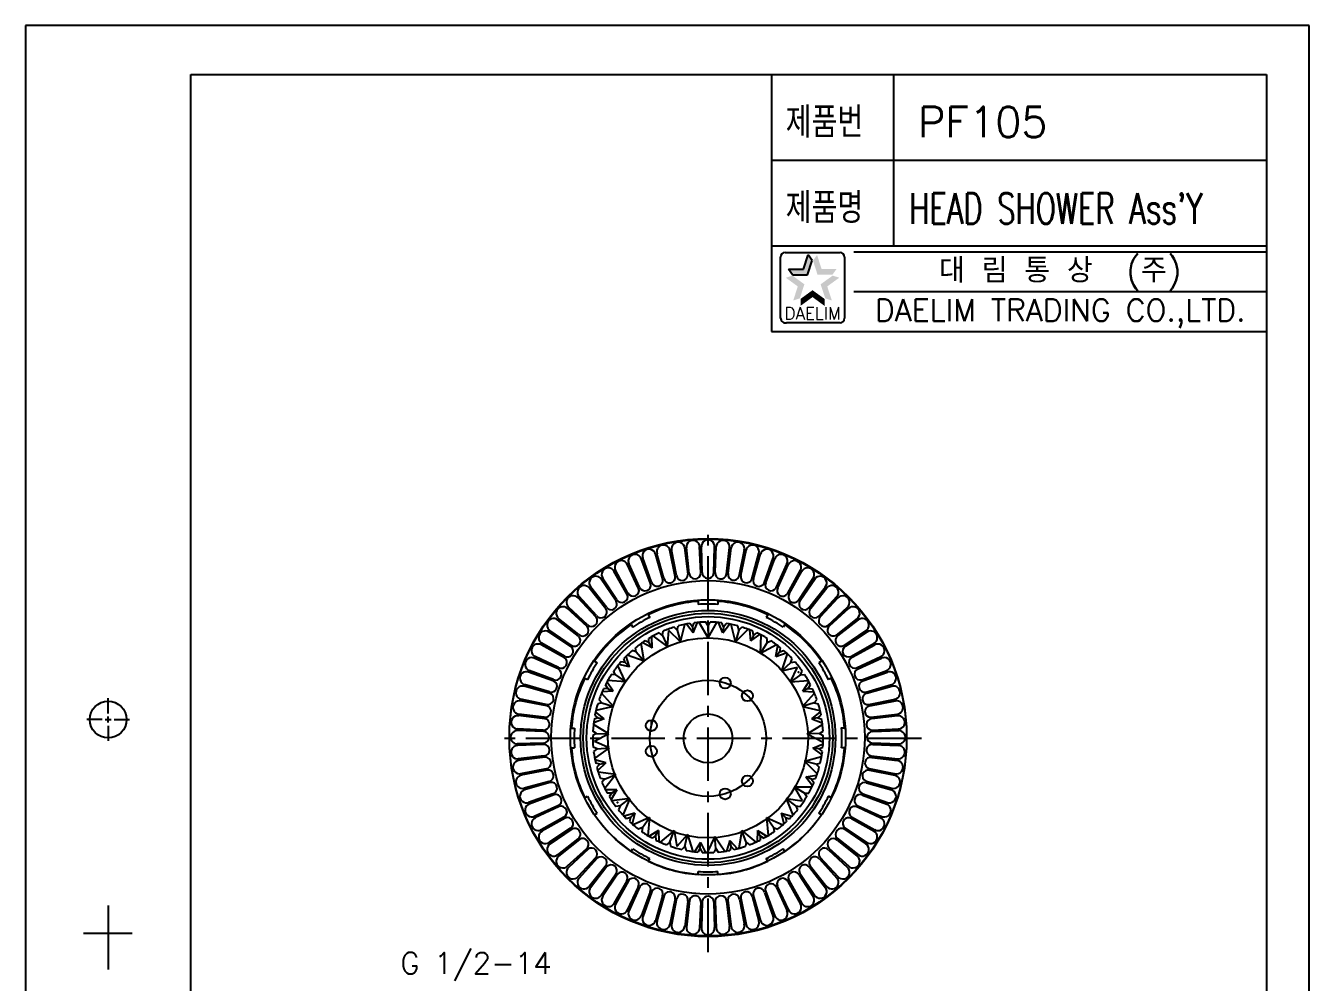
# Model space of a CAD drawing. Extents: x 62304 to 62514, y -28661 to -28364.
# Drawn here: x 62304.5 to 62514.5, y -28521 to -28364.5 of the extents above; entities that cross this region are included whole.
import ezdxf
from ezdxf.enums import TextEntityAlignment as Align

# ---------------------------------------------------------------- set-up
doc = ezdxf.new("R2010")
doc.units = 0
doc.header["$LTSCALE"] = 7
doc.header["$MEASUREMENT"] = 0
doc.linetypes.add('CENTER', pattern=[2, 1.25, -0.25, 0.25, -0.25])
doc.layers.get('0').update_dxf_attribs({"color": 2, "linetype": 'CONTINUOUS'})
for name, color, linetype in [('CL', 1, 'CENTER'), ('D', 2, 'CONTINUOUS'), ('DIM', 2, 'CONTINUOUS'), ('DWG', 7, 'CONTINUOUS'), ('TXT', 4, 'CONTINUOUS')]:
    doc.layers.add(name, color=color, linetype=linetype)
doc.styles.add('GHS', font='ROMANS.shx', dxfattribs={"bigfont": 'GHS.shx'})
doc.styles.add('ROMANS', font='romans', dxfattribs={"bigfont": 'GHS.shx'})

# ---------------------------------------------------------------- blocks, each defined once
blk = doc.blocks.new('BORDER')
for p, q in [((1, 1), (0, 1)), ((0, 1), (0, 0)), ((1, 0), (1, 1))]:
    blk.add_line(p, q)

msp = doc.modelspace()

# ---------------------------------------------------------------- linework, layer by layer
at = {"color": 7}
for p, q in [((62426.46, -28372.49), (62426.46, -28414.49)), ((62446.46, -28372.49), (62446.46, -28400.49)), ((62426.46, -28386.49), (62507.46, -28386.49)), ((62426.46, -28400.49), (62507.46, -28400.49)), ((62426.46, -28414.49), (62507.46, -28414.49))]:
    msp.add_line(p, q, dxfattribs=at)
at = {"color": 2, "linetype": 'Continuous'}
for p, q in [((62427.94, -28412.36), (62427.94, -28402.36)), ((62428.69, -28401.61), (62437.69, -28401.61)), ((62438.44, -28402.36), (62438.44, -28412.36)), ((62439.96, -28401.49), (62507.46, -28401.49)), ((62439.96, -28407.99), (62507.46, -28407.99)), ((62437.69, -28413.11), (62428.94, -28413.11))]:
    msp.add_line(p, q, dxfattribs=at)
at = {"color": 2}
for p, q in [((62431.7, -28404.31), (62432.45, -28402)), ((62433.12, -28402.92), (62432.45, -28402)), ((62429.28, -28404.31), (62431.7, -28404.31)), ((62429.94, -28405.23), (62429.28, -28404.31)), ((62432.37, -28405.23), (62433.12, -28402.92)), ((62429.94, -28405.23), (62432.37, -28405.23))]:
    msp.add_line(p, q, dxfattribs=at)
for p, q in [((62317.96, -28476.99), (62317.96, -28474.49)), ((62316.96, -28477.99), (62314.46, -28477.99)), ((62317.46, -28477.99), (62318.46, -28477.99)), ((62317.96, -28478.49), (62317.96, -28477.49)), ((62318.96, -28477.99), (62321.46, -28477.99)), ((62317.96, -28478.99), (62317.96, -28481.49)), ((62317.95, -28508.41), (62317.95, -28518.87)), ((62321.88, -28512.99), (62313.9, -28512.99))]:
    msp.add_line(p, q)
msp.add_circle((62317.96, -28477.99), 3)
at = {"color": 2, "linetype": 'Continuous'}
for centre, radius, start, end in [((62428.69, -28402.36), 0.75, 90, 180), ((62437.69, -28402.36), 0.75, 0, 90), ((62428.82, -28412.23), 0.884, 188.1301, 278.1301), ((62437.69, -28412.36), 0.75, 270, 0)]:
    msp.add_arc(centre, radius, start, end, dxfattribs=at)
at = {"color": 2}
for points in [[(62431.7, -28404.31), (62432.37, -28405.23), (62432.45, -28402), (62433.12, -28402.92)], [(62433.93, -28402), (62433.27, -28402.92), (62434.68, -28404.31), (62434.01, -28405.23)], [(62429.28, -28404.31), (62429.94, -28405.23), (62431.7, -28404.31), (62432.37, -28405.23)], [(62434.68, -28404.31), (62434.01, -28405.23), (62437.11, -28404.31), (62436.44, -28405.23)], [(62430.78, -28407.14), (62431.86, -28406.79), (62428.82, -28405.72), (62429.9, -28405.37)], [(62437.56, -28405.72), (62436.49, -28405.37), (62435.6, -28407.14), (62434.52, -28406.79)], [(62430.03, -28409.45), (62431.11, -28409.1), (62430.78, -28407.14), (62431.86, -28406.79)], [(62433.19, -28408.89), (62433.19, -28407.76), (62431.23, -28410.32), (62431.23, -28409.18)], [(62435.15, -28410.32), (62435.15, -28409.18), (62433.19, -28408.89), (62433.19, -28407.76)], [(62435.6, -28407.14), (62434.52, -28406.79), (62436.35, -28409.45), (62435.27, -28409.1)]]:
    msp.add_solid(points, dxfattribs=at)
at = {"layer": 'CL'}
for p, q in [((62416.09, -28516.02), (62416.09, -28446.12)), ((62451.04, -28481.07), (62381.13, -28481.07))]:
    msp.add_line(p, q, dxfattribs=at)
at = {"layer": 'DWG', "color": 2}
for p, q in [((62408.87, -28454.88), (62407.74, -28450.8)), ((62410.73, -28454.59), (62409.86, -28450.29)), ((62410.94, -28454.4), (62410.13, -28450.24)), ((62412.82, -28454.25), (62412.28, -28449.89)), ((62413.03, -28454.08), (62412.55, -28449.86)), ((62414.92, -28454.07), (62414.72, -28449.69)), ((62415.14, -28453.92), (62415, -28449.68)), ((62417.02, -28454.06), (62417.18, -28449.68)), ((62417.26, -28453.93), (62417.45, -28449.69)), ((62419.12, -28454.22), (62419.62, -28449.86)), ((62419.38, -28454.1), (62419.89, -28449.9)), ((62421.21, -28454.54), (62422.05, -28450.23)), ((62421.47, -28454.44), (62422.31, -28450.29)), ((62423.26, -28455.02), (62424.43, -28450.79)), ((62404.74, -28456.56), (62402.89, -28452.58)), ((62404.9, -28456.33), (62403.14, -28452.47)), ((62406.69, -28455.75), (62405.15, -28451.64)), ((62406.86, -28455.53), (62405.41, -28451.55)), ((62408.69, -28455.09), (62407.48, -28450.87)), ((62423.52, -28454.95), (62424.69, -28450.87)), ((62425.27, -28455.67), (62426.77, -28451.54)), ((62425.54, -28455.61), (62427.02, -28451.64)), ((62427.22, -28456.46), (62429.04, -28452.47)), ((62427.49, -28456.43), (62429.28, -28452.59)), ((62401.08, -28458.64), (62398.62, -28455)), ((62401.19, -28458.39), (62398.85, -28454.85)), ((62402.87, -28457.53), (62400.71, -28453.71)), ((62403, -28457.29), (62400.95, -28453.58)), ((62429.1, -28457.41), (62431.23, -28453.57)), ((62429.37, -28457.4), (62431.46, -28453.71)), ((62430.9, -28458.51), (62433.32, -28454.85)), ((62399.38, -28459.88), (62396.65, -28456.45)), ((62399.47, -28459.62), (62396.86, -28456.28)), ((62431.18, -28458.52), (62433.55, -28455)), ((62432.61, -28459.74), (62435.31, -28456.28)), ((62432.89, -28459.77), (62435.52, -28456.45)), ((62397.78, -28461.26), (62394.79, -28458.05)), ((62397.86, -28460.99), (62394.99, -28457.87)), ((62414.49, -28458.65), (62414.49, -28459.16)), ((62417.69, -28458.65), (62417.69, -28459.16)), ((62434.22, -28461.1), (62437.18, -28457.86)), ((62434.49, -28461.15), (62437.38, -28458.05)), ((62396.3, -28462.75), (62393.06, -28459.79)), ((62396.35, -28462.48), (62393.25, -28459.59)), ((62406.3, -28460.85), (62406.55, -28461.28)), ((62425.87, -28460.85), (62425.62, -28461.28)), ((62435.72, -28462.58), (62438.93, -28459.59)), ((62435.98, -28462.66), (62439.11, -28459.79)), ((62394.93, -28464.36), (62391.48, -28461.66)), ((62394.97, -28464.09), (62391.65, -28461.45)), ((62403.53, -28462.45), (62403.78, -28462.88)), ((62411.06, -28463.35), (62410.56, -28462.87)), ((62411.06, -28463.35), (62411.22, -28462.68)), ((62411.06, -28463.35), (62411.61, -28465.27)), ((62411.61, -28465.27), (62412.32, -28462.42)), ((62413.69, -28463.81), (62412.56, -28462.37)), ((62413.55, -28462.82), (62413.12, -28462.27)), ((62413.55, -28462.82), (62413.8, -28462.18)), ((62413.55, -28462.82), (62413.69, -28463.81)), ((62413.69, -28463.81), (62414.37, -28462.12)), ((62416.09, -28464.64), (62414.62, -28462.1)), ((62416.09, -28462.64), (62415.74, -28462.04)), ((62416.09, -28462.64), (62416.43, -28462.04)), ((62416.09, -28464.64), (62417.55, -28462.1)), ((62416.09, -28462.64), (62416.09, -28464.64)), ((62418.49, -28463.81), (62417.8, -28462.12)), ((62418.63, -28462.82), (62418.37, -28462.18)), ((62418.49, -28463.81), (62419.61, -28462.37)), ((62418.63, -28462.82), (62418.49, -28463.81)), ((62418.63, -28462.82), (62419.05, -28462.27)), ((62420.57, -28465.27), (62419.86, -28462.42)), ((62420.57, -28465.27), (62422.68, -28463.23)), ((62421.12, -28463.35), (62420.57, -28465.27)), ((62421.12, -28463.35), (62420.95, -28462.68)), ((62421.12, -28463.35), (62421.61, -28462.87)), ((62423.1, -28465.13), (62422.91, -28463.32)), ((62428.64, -28462.45), (62428.39, -28462.88)), ((62437.09, -28464.18), (62440.53, -28461.45)), ((62437.35, -28464.27), (62440.69, -28461.66)), ((62393.7, -28466.07), (62390.04, -28463.65)), ((62393.71, -28465.8), (62390.2, -28463.43)), ((62406.95, -28466.26), (62405.34, -28465.4)), ((62406.42, -28465.41), (62405.81, -28465.09)), ((62406.42, -28465.41), (62406.39, -28464.72)), ((62406.42, -28465.41), (62406.95, -28466.26)), ((62406.95, -28466.26), (62406.88, -28464.44)), ((62409.48, -28466.04), (62407.1, -28464.32)), ((62408.66, -28464.22), (62408.11, -28463.81)), ((62408.66, -28464.22), (62408.74, -28463.53)), ((62408.66, -28464.22), (62409.48, -28466.04)), ((62409.48, -28466.04), (62409.7, -28463.43)), ((62411.61, -28465.27), (62409.7, -28463.43)), ((62423.1, -28465.13), (62424.58, -28464.06)), ((62423.51, -28464.22), (62423.1, -28465.13)), ((62423.51, -28464.22), (62423.44, -28463.53)), ((62423.51, -28464.22), (62424.07, -28463.81)), ((62424.7, -28467.11), (62424.8, -28464.17)), ((62425.76, -28465.41), (62424.7, -28467.11)), ((62425.76, -28465.41), (62425.78, -28464.72)), ((62425.76, -28465.41), (62426.37, -28465.09)), ((62438.34, -28465.88), (62441.98, -28463.42)), ((62438.59, -28465.99), (62442.12, -28463.65)), ((62392.61, -28467.88), (62388.77, -28465.75)), ((62392.6, -28467.6), (62388.91, -28465.51)), ((62405.64, -28468.44), (62402.88, -28467.44)), ((62404.36, -28466.91), (62403.71, -28466.67)), ((62404.36, -28466.91), (62404.24, -28466.23)), ((62404.36, -28466.91), (62405.64, -28468.44)), ((62405.64, -28468.44), (62405.13, -28465.55)), ((62424.7, -28467.11), (62427.29, -28465.73)), ((62427.17, -28467.67), (62427.49, -28465.88)), ((62427.82, -28466.91), (62427.17, -28467.67)), ((62427.17, -28467.67), (62428.89, -28467.05)), ((62427.82, -28466.91), (62427.94, -28466.23)), ((62427.82, -28466.91), (62428.46, -28466.67)), ((62428.16, -28470.01), (62429.07, -28467.22)), ((62439.45, -28467.67), (62443.27, -28465.51)), ((62439.69, -28467.81), (62443.4, -28465.75)), ((62391.66, -28469.76), (62387.67, -28467.94)), ((62391.63, -28469.48), (62387.79, -28467.69)), ((62397.54, -28468.44), (62397.97, -28468.69)), ((62402.61, -28471.8), (62401.33, -28469.16)), ((62403.27, -28469.35), (62401.48, -28468.97)), ((62402.52, -28468.68), (62401.85, -28468.53)), ((62402.52, -28468.68), (62402.31, -28468.02)), ((62402.52, -28468.68), (62403.27, -28469.35)), ((62403.27, -28469.35), (62402.7, -28467.61)), ((62429.65, -28468.68), (62428.16, -28470.01)), ((62428.16, -28470.01), (62430.72, -28469.42)), ((62429.56, -28471.8), (62430.72, -28469.42)), ((62429.65, -28468.68), (62429.86, -28468.02)), ((62429.65, -28468.68), (62430.32, -28468.53)), ((62434.64, -28468.44), (62434.2, -28468.69)), ((62440.41, -28469.54), (62444.39, -28467.69)), ((62440.64, -28469.7), (62444.5, -28467.94)), ((62390.86, -28471.71), (62386.74, -28470.21)), ((62390.81, -28471.44), (62386.84, -28469.95)), ((62395.94, -28471.21), (62396.37, -28471.46)), ((62402.61, -28471.8), (62399.69, -28471.6)), ((62400.96, -28470.68), (62400.27, -28470.63)), ((62400.96, -28470.68), (62400.65, -28470.06)), ((62400.96, -28470.68), (62402.61, -28471.8)), ((62431.22, -28470.68), (62429.56, -28471.8)), ((62429.56, -28471.8), (62432.49, -28471.6)), ((62431.22, -28470.68), (62431.52, -28470.06)), ((62431.22, -28470.68), (62431.9, -28470.63)), ((62436.24, -28471.21), (62435.8, -28471.46)), ((62441.23, -28471.49), (62445.34, -28469.95)), ((62441.44, -28471.66), (62445.43, -28470.21)), ((62390.22, -28473.72), (62385.99, -28472.54)), ((62390.15, -28473.45), (62386.07, -28472.28)), ((62400.63, -28475.87), (62398.67, -28473.68)), ((62400.58, -28473.33), (62398.76, -28473.45)), ((62399.68, -28472.89), (62399, -28472.94)), ((62399.68, -28472.89), (62399.3, -28472.32)), ((62400.58, -28473.33), (62399.56, -28471.82)), ((62399.68, -28472.89), (62400.58, -28473.33)), ((62431.54, -28475.87), (62433.51, -28473.68)), ((62431.59, -28473.33), (62432.61, -28471.82)), ((62432.49, -28472.89), (62431.59, -28473.33)), ((62431.59, -28473.33), (62433.41, -28473.45)), ((62432.49, -28472.89), (62432.87, -28472.32)), ((62432.49, -28472.89), (62433.18, -28472.94)), ((62441.89, -28473.49), (62446.11, -28472.28)), ((62442.09, -28473.68), (62446.18, -28472.54)), ((62389.74, -28475.77), (62385.43, -28474.93)), ((62389.64, -28475.51), (62385.49, -28474.66)), ((62400.63, -28475.87), (62397.76, -28476.48)), ((62398.73, -28475.25), (62398.06, -28475.39)), ((62398.73, -28475.25), (62398.27, -28474.74)), ((62398.73, -28475.25), (62400.63, -28475.87)), ((62433.44, -28475.25), (62431.54, -28475.87)), ((62431.54, -28475.87), (62434.41, -28476.48)), ((62433.44, -28475.25), (62433.9, -28474.74)), ((62433.44, -28475.25), (62434.12, -28475.39)), ((62442.39, -28475.54), (62446.69, -28474.66)), ((62442.58, -28475.74), (62446.74, -28474.93)), ((62389.42, -28477.85), (62385.06, -28477.35)), ((62389.3, -28477.6), (62385.09, -28477.08)), ((62399.1, -28477.89), (62397.39, -28478.52)), ((62398.11, -28477.72), (62397.47, -28477.95)), ((62398.11, -28477.72), (62397.59, -28477.28)), ((62399.1, -28477.89), (62397.7, -28476.72)), ((62398.11, -28477.72), (62399.1, -28477.89)), ((62406.82, -28478.97), (62406.82, -28478.05)), ((62433.07, -28477.89), (62434.47, -28476.72)), ((62434.06, -28477.72), (62433.07, -28477.89)), ((62433.07, -28477.89), (62434.79, -28478.52)), ((62434.06, -28477.72), (62434.59, -28477.28)), ((62434.06, -28477.72), (62434.71, -28477.95)), ((62442.73, -28477.62), (62447.08, -28477.08)), ((62442.9, -28477.83), (62447.11, -28477.35)), ((62389.26, -28479.95), (62384.88, -28479.8)), ((62389.13, -28479.71), (62384.89, -28479.53)), ((62393.74, -28479.4), (62394.24, -28479.4)), ((62397.85, -28480.25), (62397.26, -28479.89)), ((62399.85, -28480.32), (62397.36, -28478.77)), ((62432.33, -28480.32), (62434.82, -28478.77)), ((62434.33, -28480.25), (62434.91, -28479.89)), ((62438.43, -28479.4), (62437.93, -28479.4)), ((62442.9, -28479.72), (62447.29, -28479.53)), ((62443.06, -28479.95), (62447.29, -28479.8)), ((62389.12, -28481.83), (62384.88, -28481.98)), ((62389.27, -28482.06), (62384.89, -28482.25)), ((62397.85, -28480.25), (62397.24, -28480.57)), ((62399.85, -28480.32), (62397.51, -28481.56)), ((62399.93, -28482.59), (62397.51, -28481.56)), ((62397.85, -28480.25), (62399.85, -28480.32)), ((62434.33, -28480.25), (62432.33, -28480.32)), ((62432.33, -28480.32), (62434.92, -28481.7)), ((62433.24, -28482.69), (62434.91, -28481.95)), ((62434.33, -28480.25), (62434.93, -28480.57)), ((62442.91, -28481.82), (62447.3, -28481.98)), ((62443.05, -28482.07), (62447.28, -28482.25)), ((62389.27, -28483.94), (62385.06, -28484.42)), ((62389.44, -28484.16), (62385.09, -28484.69)), ((62393.74, -28482.6), (62394.24, -28482.6)), ((62397.94, -28482.8), (62397.31, -28482.52)), ((62397.94, -28482.8), (62397.38, -28483.2)), ((62399.93, -28482.59), (62397.55, -28484.31)), ((62397.94, -28482.8), (62399.93, -28482.59)), ((62431.85, -28484.82), (62434.68, -28484.01)), ((62433.24, -28482.69), (62434.72, -28483.76)), ((62434.24, -28482.8), (62433.24, -28482.69)), ((62434.24, -28482.8), (62434.87, -28482.52)), ((62434.24, -28482.8), (62434.79, -28483.2)), ((62438.43, -28482.6), (62437.93, -28482.6)), ((62442.76, -28483.93), (62447.12, -28484.42)), ((62442.87, -28484.18), (62447.08, -28484.69)), ((62389.6, -28486.04), (62385.44, -28486.85)), ((62389.78, -28486.24), (62385.48, -28487.11)), ((62399.35, -28485.06), (62397.6, -28484.56)), ((62398.38, -28485.3), (62397.72, -28485.11)), ((62398.38, -28485.3), (62397.88, -28485.78)), ((62399.35, -28485.06), (62398.04, -28486.33)), ((62398.38, -28485.3), (62399.35, -28485.06)), ((62431.85, -28484.82), (62433.97, -28486.86)), ((62433.79, -28485.3), (62431.85, -28484.82)), ((62433.79, -28485.3), (62434.46, -28485.11)), ((62433.79, -28485.3), (62434.29, -28485.78)), ((62442.44, -28486.01), (62446.74, -28486.85)), ((62442.53, -28486.27), (62446.68, -28487.11)), ((62390.08, -28488.1), (62386, -28489.23)), ((62390.28, -28488.29), (62386.07, -28489.5)), ((62401.02, -28486.98), (62398.11, -28486.57)), ((62399.17, -28487.72), (62398.48, -28487.63)), ((62399.17, -28487.72), (62398.74, -28488.27)), ((62399.17, -28487.72), (62401.02, -28486.98)), ((62401.02, -28486.98), (62399.21, -28489.29)), ((62432.08, -28487.35), (62433.88, -28487.1)), ((62432.08, -28487.35), (62433.2, -28488.79)), ((62433.01, -28487.72), (62432.08, -28487.35)), ((62433.01, -28487.72), (62433.69, -28487.63)), ((62433.01, -28487.72), (62433.43, -28488.27)), ((62441.95, -28488.06), (62446.18, -28489.23)), ((62442.03, -28488.33), (62446.1, -28489.49)), ((62390.73, -28490.12), (62386.74, -28491.57)), ((62390.94, -28490.29), (62386.83, -28491.83)), ((62395.94, -28490.78), (62396.37, -28490.53)), ((62401.15, -28489.51), (62399.33, -28489.51)), ((62400.28, -28490.01), (62399.59, -28490.01)), ((62400.28, -28490.01), (62399.94, -28490.61)), ((62401.15, -28489.51), (62400.24, -28491.09)), ((62400.28, -28490.01), (62401.15, -28489.51)), ((62430.16, -28489.01), (62431.51, -28491.26)), ((62431.89, -28490.01), (62430.16, -28489.01)), ((62430.16, -28489.01), (62433.1, -28489.01)), ((62431.89, -28490.01), (62432.58, -28490.01)), ((62431.89, -28490.01), (62432.24, -28490.61)), ((62436.24, -28490.78), (62435.8, -28490.53)), ((62441.31, -28490.07), (62445.43, -28491.57)), ((62441.36, -28490.34), (62445.33, -28491.82)), ((62391.53, -28492.08), (62387.67, -28493.84)), ((62391.76, -28492.23), (62387.78, -28494.09)), ((62403.28, -28490.89), (62400.37, -28491.3)), ((62401.71, -28492.12), (62401.02, -28492.22)), ((62401.71, -28492.12), (62401.45, -28492.76)), ((62401.71, -28492.12), (62403.28, -28490.89)), ((62403.28, -28490.89), (62402.18, -28493.62)), ((62430.47, -28492.12), (62428.89, -28490.89)), ((62428.89, -28490.89), (62431.51, -28491.26)), ((62428.89, -28490.89), (62429.99, -28493.62)), ((62430.47, -28492.12), (62431.15, -28492.22)), ((62430.47, -28492.12), (62430.73, -28492.76)), ((62440.51, -28492.02), (62444.5, -28493.84)), ((62440.54, -28492.29), (62444.39, -28494.08)), ((62392.48, -28493.97), (62388.78, -28496.03)), ((62392.72, -28494.11), (62388.91, -28496.27)), ((62397.54, -28493.55), (62397.97, -28493.3)), ((62404.1, -28493.3), (62402.35, -28493.8)), ((62403.41, -28494.02), (62402.75, -28494.21)), ((62403.41, -28494.02), (62403.24, -28494.68)), ((62403.41, -28494.02), (62404.1, -28493.3)), ((62404.1, -28493.3), (62403.66, -28495.06)), ((62406.53, -28494.03), (62403.85, -28495.23)), ((62405.36, -28495.65), (62406.53, -28494.03)), ((62406.53, -28494.03), (62406.23, -28496.95)), ((62425.64, -28494.03), (62428.32, -28495.23)), ((62426.81, -28495.65), (62425.64, -28494.03)), ((62425.64, -28494.03), (62425.94, -28496.95)), ((62428.07, -28493.3), (62429.82, -28493.8)), ((62428.07, -28493.3), (62428.51, -28495.06)), ((62428.76, -28494.02), (62428.07, -28493.3)), ((62428.76, -28494.02), (62428.93, -28494.68)), ((62428.76, -28494.02), (62429.43, -28494.21)), ((62434.64, -28493.55), (62434.2, -28493.3)), ((62439.56, -28493.9), (62443.4, -28496.03)), ((62439.57, -28494.18), (62443.26, -28496.26)), ((62393.58, -28495.78), (62390.05, -28498.12)), ((62393.83, -28495.9), (62390.2, -28498.35)), ((62405.36, -28495.65), (62404.73, -28495.93)), ((62405.36, -28495.65), (62405.29, -28496.34)), ((62407.99, -28496.12), (62406.44, -28497.08)), ((62407.52, -28497), (62407.99, -28496.12)), ((62407.99, -28496.12), (62408.05, -28497.94)), ((62410.53, -28496.16), (62408.28, -28498.05)), ((62409.84, -28498.04), (62410.53, -28496.16)), ((62410.53, -28496.16), (62410.99, -28498.77)), ((62412.71, -28496.78), (62410.99, -28498.77)), ((62412.29, -28498.74), (62412.71, -28496.78)), ((62412.71, -28496.78), (62413.62, -28499.58)), ((62421.64, -28496.16), (62421.13, -28499.05)), ((62422.33, -28498.04), (62421.64, -28496.16)), ((62421.64, -28496.16), (62423.89, -28498.05)), ((62424.18, -28496.12), (62424.12, -28497.94)), ((62424.18, -28496.12), (62425.73, -28497.08)), ((62424.65, -28497), (62424.18, -28496.12)), ((62426.81, -28495.65), (62426.89, -28496.34)), ((62426.81, -28495.65), (62427.44, -28495.93)), ((62438.46, -28495.98), (62441.97, -28498.35)), ((62438.47, -28495.7), (62442.13, -28498.13)), ((62394.82, -28497.5), (62391.48, -28500.11)), ((62395.08, -28497.6), (62391.65, -28500.33)), ((62407.52, -28497), (62406.93, -28497.37)), ((62407.52, -28497), (62407.54, -28497.69)), ((62409.84, -28498.04), (62409.32, -28498.48)), ((62409.84, -28498.04), (62409.96, -28498.72)), ((62412.29, -28498.74), (62411.83, -28499.25)), ((62412.29, -28498.74), (62412.5, -28499.39)), ((62414.88, -28498.1), (62413.86, -28499.61)), ((62414.81, -28499.09), (62414.43, -28499.67)), ((62414.81, -28499.09), (62414.88, -28498.1)), ((62414.81, -28499.09), (62415.12, -28499.71)), ((62414.88, -28498.1), (62415.68, -28499.73)), ((62417.22, -28497.1), (62415.93, -28499.74)), ((62417.36, -28499.09), (62417.06, -28499.71)), ((62417.22, -28497.1), (62418.86, -28499.53)), ((62417.36, -28499.09), (62417.22, -28497.1)), ((62417.36, -28499.09), (62417.74, -28499.67)), ((62419.67, -28497.76), (62419.11, -28499.49)), ((62419.67, -28497.76), (62420.89, -28499.12)), ((62419.88, -28498.74), (62419.67, -28497.76)), ((62419.88, -28498.74), (62419.67, -28499.39)), ((62419.88, -28498.74), (62420.34, -28499.25)), ((62422.33, -28498.04), (62422.21, -28498.72)), ((62422.33, -28498.04), (62422.86, -28498.48)), ((62424.65, -28497), (62424.63, -28497.69)), ((62424.65, -28497), (62425.24, -28497.37)), ((62435.88, -28499.02), (62439.11, -28501.99)), ((62437.21, -28497.69), (62440.52, -28500.33)), ((62437.24, -28497.41), (62440.7, -28500.12)), ((62396.19, -28499.12), (62393.06, -28501.98)), ((62396.46, -28499.19), (62393.25, -28502.19)), ((62397.68, -28500.62), (62394.79, -28503.72)), ((62397.95, -28500.68), (62394.99, -28503.91)), ((62403.53, -28499.55), (62403.78, -28499.11)), ((62406.3, -28501.15), (62406.55, -28500.71)), ((62425.87, -28501.15), (62425.62, -28500.71)), ((62428.64, -28499.55), (62428.39, -28499.11)), ((62434.32, -28500.78), (62437.18, -28503.91)), ((62434.39, -28500.52), (62437.39, -28503.73)), ((62435.82, -28499.29), (62438.92, -28502.18)), ((62399.29, -28502.01), (62396.65, -28505.32)), ((62399.56, -28502.04), (62396.86, -28505.5)), ((62401, -28503.26), (62398.63, -28506.77)), ((62401.27, -28503.27), (62398.85, -28506.93)), ((62414.49, -28503.34), (62414.49, -28502.84)), ((62417.69, -28503.34), (62417.69, -28502.84)), ((62431.1, -28503.14), (62433.55, -28506.78)), ((62432.7, -28502.15), (62435.31, -28505.49)), ((62432.8, -28501.89), (62435.53, -28505.33)), ((62402.8, -28504.38), (62400.71, -28508.06)), ((62403.07, -28504.36), (62400.95, -28508.2)), ((62404.68, -28505.35), (62402.89, -28509.19)), ((62404.96, -28505.31), (62403.14, -28509.31)), ((62427.43, -28505.22), (62429.28, -28509.19)), ((62429.17, -28504.49), (62431.22, -28508.2)), ((62429.3, -28504.25), (62431.46, -28508.07)), ((62430.98, -28503.39), (62433.32, -28506.93)), ((62406.64, -28506.16), (62405.15, -28510.14)), ((62406.91, -28506.11), (62405.41, -28510.23)), ((62408.65, -28506.83), (62407.48, -28510.9)), ((62408.91, -28506.75), (62407.74, -28510.98)), ((62410.71, -28507.33), (62409.86, -28511.49)), ((62410.96, -28507.24), (62410.13, -28511.54)), ((62421.24, -28507.38), (62422.04, -28511.54)), ((62421.44, -28507.19), (62422.31, -28511.49)), ((62423.3, -28506.89), (62424.43, -28510.98)), ((62423.48, -28506.69), (62424.69, -28510.91)), ((62425.32, -28506.25), (62426.77, -28510.23)), ((62425.49, -28506.03), (62427.02, -28510.14)), ((62427.28, -28505.44), (62429.03, -28509.3)), ((62412.8, -28507.67), (62412.28, -28511.88)), ((62413.05, -28507.56), (62412.55, -28511.92)), ((62414.91, -28507.85), (62414.72, -28512.08)), ((62415.15, -28507.71), (62415, -28512.1)), ((62417.03, -28507.86), (62417.18, -28512.09)), ((62417.26, -28507.7), (62417.45, -28512.09)), ((62419.14, -28507.7), (62419.62, -28511.91)), ((62419.36, -28507.53), (62419.89, -28511.89))]:
    msp.add_line(p, q, dxfattribs=at)
for centre, radius in [((62416.09, -28480.89), 32.5), ((62416.09, -28481), 32.5), ((62416.09, -28480.89), 25.64), ((62416.09, -28480.89), 22.5), ((62416.09, -28481), 20.85), ((62416.09, -28481), 20.4), ((62416.09, -28481), 19.85), ((62416.09, -28481), 16.36), ((62416.09, -28481.07), 9.5), ((62418.9, -28472), 0.9), ((62422.54, -28474.1), 0.9), ((62406.82, -28478.97), 0.9), ((62416.09, -28481.07), 4), ((62406.82, -28483.17), 0.9), ((62422.54, -28488.04), 0.9), ((62418.9, -28490.14), 0.9)]:
    msp.add_circle(centre, radius, dxfattribs=at)
for centre, radius, start, end in [((62413.64, -28449.77), 1.09, 0.4654, 188.2612), ((62416.09, -28449.68), 1.09, 355.9654, 183.7612), ((62418.54, -28449.77), 1.09, 351.4654, 179.2612), ((62406.44, -28451.21), 1.09, 13.9654, 201.7612), ((62408.8, -28450.54), 1.09, 9.4654, 197.2612), ((62411.2, -28450.06), 1.09, 4.9654, 192.7612), ((62420.97, -28450.06), 1.09, 346.9654, 174.7612), ((62423.37, -28450.54), 1.09, 342.4654, 170.2612), ((62425.73, -28451.21), 1.09, 337.9654, 165.7612), ((62401.92, -28453.08), 1.09, 22.9654, 210.7612), ((62404.14, -28452.05), 1.09, 18.4654, 206.2612), ((62428.03, -28452.05), 1.09, 333.4654, 161.2612), ((62430.26, -28453.08), 1.09, 328.9654, 156.7612), ((62397.74, -28455.64), 1.09, 31.9654, 219.7612), ((62399.78, -28454.28), 1.09, 27.4654, 215.2612), ((62409.8, -28454.69), 0.943, 191.9254, 6.3434), ((62411.87, -28454.28), 0.943, 187.4254, 1.8434), ((62413.97, -28454.03), 0.943, 182.9254, 357.3434), ((62416.09, -28453.95), 0.943, 178.4254, 352.8434), ((62418.2, -28454.03), 0.943, 173.9254, 348.3434), ((62420.3, -28454.28), 0.943, 169.4254, 343.8434), ((62422.38, -28454.69), 0.943, 164.9254, 339.3434), ((62424.41, -28455.26), 0.943, 160.4254, 334.8434), ((62432.39, -28454.28), 1.09, 324.4654, 152.2612), ((62434.43, -28455.64), 1.09, 319.9654, 147.7612), ((62395.82, -28457.16), 1.09, 36.4654, 224.2612), ((62403.86, -28456.88), 0.943, 205.4254, 19.8434), ((62405.78, -28456), 0.943, 200.9254, 15.3434), ((62407.76, -28455.26), 0.943, 196.4254, 10.8434), ((62426.4, -28456), 0.943, 155.9254, 330.3434), ((62428.32, -28456.88), 0.943, 151.4254, 325.8434), ((62436.36, -28457.16), 1.09, 315.4654, 143.2612), ((62394.02, -28458.82), 1.09, 40.9654, 228.7612), ((62400.25, -28459.09), 0.943, 214.4254, 28.8434), ((62402.01, -28457.91), 0.943, 209.9254, 24.3434), ((62416.09, -28481), 22.4, 94.096, 115.904), ((62416.09, -28481), 21.9, 85.8103, 94.1897), ((62416.09, -28481), 22.4, 64.096, 85.904), ((62430.16, -28457.92), 0.943, 146.9254, 321.3434), ((62431.92, -28459.09), 0.943, 142.4254, 316.8434), ((62438.16, -28458.82), 1.09, 310.9654, 138.7612), ((62392.35, -28460.62), 1.09, 45.4654, 233.2612), ((62397.04, -28461.84), 0.943, 223.4254, 37.8434), ((62398.59, -28460.4), 0.943, 218.9254, 33.3434), ((62416.09, -28481), 21.9, 115.8103, 124.1897), ((62416.09, -28481), 21.9, 55.8103, 64.1897), ((62433.59, -28460.4), 0.943, 137.9254, 312.3434), ((62435.14, -28461.84), 0.943, 133.4254, 307.8434), ((62439.82, -28460.62), 1.09, 306.4654, 134.2612), ((62390.84, -28462.54), 1.09, 49.9654, 237.7612), ((62395.6, -28463.39), 0.943, 227.9254, 42.3434), ((62416.09, -28481), 22.4, 124.096, 145.904), ((62416.09, -28480.89), 18.85, 107.0475, 112.9525), ((62416.09, -28480.89), 18.85, 99.0475, 104.9525), ((62416.09, -28480.89), 18.85, 100.7703, 101.5332), ((62416.09, -28480.89), 18.85, 91.0475, 96.9525), ((62416.09, -28480.89), 18.85, 94.4668, 95.2297), ((62416.09, -28480.89), 18.85, 83.0475, 88.9525), ((62416.09, -28480.89), 18.85, 84.7703, 85.5332), ((62416.09, -28480.89), 18.85, 75.0475, 80.9525), ((62416.09, -28480.89), 18.85, 78.4668, 79.2297), ((62416.09, -28480.89), 18.85, 67.0475, 72.9525), ((62416.09, -28480.89), 18.85, 68.7703, 69.5332), ((62416.09, -28481), 22.4, 34.096, 55.904), ((62436.57, -28463.39), 0.943, 128.9254, 303.3434), ((62441.34, -28462.54), 1.09, 301.9654, 129.7612), ((62389.48, -28464.58), 1.09, 54.4654, 242.2612), ((62394.29, -28465.05), 0.943, 232.4254, 46.8434), ((62416.09, -28480.89), 18.85, 123.0475, 128.9525), ((62416.09, -28480.89), 18.85, 124.7703, 125.5332), ((62416.09, -28480.89), 18.85, 115.0475, 120.9525), ((62416.09, -28480.89), 18.85, 118.4668, 119.2297), ((62416.09, -28480.89), 18.85, 59.0475, 64.9525), ((62416.09, -28480.89), 18.85, 62.4668, 63.2297), ((62416.09, -28480.89), 18.85, 51.0475, 56.9525), ((62437.88, -28465.05), 0.943, 124.4254, 298.8434), ((62442.7, -28464.58), 1.09, 297.4654, 125.2612), ((62388.28, -28466.72), 1.09, 58.9654, 246.7612), ((62393.11, -28466.81), 0.943, 236.9254, 51.3434), ((62416.09, -28480.89), 18.85, 131.0475, 136.9525), ((62416.09, -28480.89), 18.85, 134.4668, 135.2297), ((62416.09, -28480.89), 18.85, 52.7703, 53.5332), ((62416.09, -28480.89), 18.85, 43.0475, 48.9525), ((62416.09, -28480.89), 18.85, 46.4668, 47.2297), ((62439.06, -28466.81), 0.943, 119.9254, 294.3434), ((62443.89, -28466.72), 1.09, 292.9654, 120.7612), ((62387.25, -28468.94), 1.09, 63.4654, 251.2612), ((62392.08, -28468.66), 0.943, 241.4254, 55.8434), ((62416.09, -28481), 21.9, 145.8103, 154.1897), ((62416.09, -28480.89), 18.85, 139.0475, 144.9525), ((62416.09, -28480.89), 18.85, 140.7703, 141.5332), ((62416.09, -28480.89), 18.85, 35.0475, 40.9525), ((62416.09, -28481), 21.9, 25.8103, 34.1897), ((62440.09, -28468.66), 0.943, 115.4254, 289.8434), ((62440.98, -28470.58), 0.943, 110.9254, 285.3434), ((62444.92, -28468.94), 1.09, 288.4654, 116.2612), ((62386.4, -28471.24), 1.09, 67.9654, 255.7612), ((62390.46, -28472.56), 0.943, 250.4254, 64.8434), ((62391.19, -28470.58), 0.943, 245.9254, 60.3434), ((62416.09, -28481), 22.4, 154.096, 175.904), ((62416.09, -28480.89), 18.85, 147.0475, 152.9525), ((62416.09, -28480.89), 18.85, 150.4668, 151.2297), ((62416.09, -28480.89), 18.85, 27.0475, 32.9525), ((62416.09, -28480.89), 18.85, 28.7703, 29.5332), ((62416.09, -28481), 22.4, 4.096, 25.904), ((62441.71, -28472.56), 0.943, 106.4254, 280.8434), ((62445.77, -28471.24), 1.09, 283.9654, 111.7612), ((62385.74, -28473.6), 1.09, 72.4654, 260.2612), ((62389.89, -28474.6), 0.943, 254.9254, 69.3434), ((62416.09, -28480.89), 18.85, 155.0475, 160.9525), ((62416.09, -28480.89), 18.85, 156.7703, 157.5332), ((62416.09, -28480.89), 18.85, 19.0475, 24.9525), ((62416.09, -28480.89), 18.85, 22.4668, 23.2297), ((62442.29, -28474.6), 0.943, 101.9254, 276.3434), ((62446.43, -28473.6), 1.09, 279.4654, 107.2612), ((62385.26, -28476.01), 1.09, 76.9654, 264.7612), ((62389.48, -28476.67), 0.943, 259.4254, 73.8434), ((62416.09, -28480.89), 18.85, 163.0475, 168.9525), ((62416.09, -28480.89), 18.85, 11.0475, 16.9525), ((62442.7, -28476.67), 0.943, 97.4254, 271.8434), ((62446.91, -28476.01), 1.09, 274.9654, 102.7612), ((62384.97, -28478.44), 1.09, 81.4654, 269.2612), ((62389.23, -28478.77), 0.943, 263.9254, 78.3434), ((62416.09, -28480.89), 18.85, 171.0475, 176.9525), ((62416.09, -28480.89), 18.85, 166.4668, 167.2297), ((62416.09, -28480.89), 18.85, 12.7703, 13.5332), ((62416.09, -28480.89), 18.85, 3.0475, 8.9525), ((62442.95, -28478.78), 0.943, 92.9254, 267.3434), ((62447.2, -28478.44), 1.09, 270.4654, 98.2612), ((62384.88, -28480.89), 1.09, 85.9654, 273.7612), ((62389.14, -28480.89), 0.943, 268.4254, 82.8434), ((62416.09, -28481), 21.9, 175.8103, 184.1897), ((62416.09, -28480.89), 18.85, 172.7703, 173.5332), ((62416.09, -28480.89), 18.85, 6.4668, 7.2297), ((62416.09, -28481), 21.9, 355.8103, 4.1897), ((62443.03, -28480.89), 0.943, 88.4254, 262.8434), ((62447.3, -28480.89), 1.09, 265.9654, 93.7612), ((62384.97, -28483.34), 1.09, 90.4654, 278.2612), ((62389.23, -28483), 0.943, 272.9254, 87.3434), ((62416.09, -28480.89), 18.85, 179.0475, 184.9525), ((62416.09, -28480.89), 18.85, 355.0475, 0.9525), ((62416.09, -28480.89), 18.85, 356.7703, 357.5332), ((62442.95, -28483), 0.943, 83.9254, 258.3434), ((62447.2, -28483.34), 1.09, 261.4654, 89.2612), ((62389.47, -28485.1), 0.943, 277.4254, 91.8434), ((62416.09, -28481), 22.4, 184.096, 205.904), ((62416.09, -28480.89), 18.85, 187.0475, 192.9525), ((62416.09, -28480.89), 18.85, 190.4668, 191.2297), ((62416.09, -28480.89), 18.85, 347.0475, 352.9525), ((62416.09, -28480.89), 18.85, 350.4668, 351.2297), ((62416.09, -28481), 22.4, 334.096, 355.904), ((62442.7, -28485.1), 0.943, 79.4254, 253.8434), ((62385.26, -28485.77), 1.09, 94.9654, 282.7612), ((62389.89, -28487.18), 0.943, 281.9254, 96.3434), ((62416.09, -28480.89), 18.85, 195.0475, 200.9525), ((62416.09, -28480.89), 18.85, 196.7703, 197.5332), ((62416.09, -28480.89), 18.85, 339.0475, 344.9525), ((62442.28, -28487.18), 0.943, 74.9254, 249.3434), ((62446.91, -28485.77), 1.09, 256.9654, 84.7612), ((62385.74, -28488.17), 1.09, 99.4654, 287.2612), ((62390.46, -28489.21), 0.943, 286.4254, 100.8434), ((62416.09, -28480.89), 18.85, 203.0475, 208.9525), ((62416.09, -28480.89), 18.85, 331.0475, 336.9525), ((62416.09, -28480.89), 18.85, 340.7703, 341.5332), ((62441.71, -28489.22), 0.943, 70.4254, 244.8434), ((62446.43, -28488.17), 1.09, 252.4654, 80.2612), ((62386.4, -28490.53), 1.09, 103.9654, 291.7612), ((62391.19, -28491.2), 0.943, 290.9254, 105.3434), ((62416.09, -28481), 21.9, 205.8103, 214.1897), ((62416.09, -28480.89), 18.85, 206.4668, 207.2297), ((62416.09, -28480.89), 18.85, 211.0475, 216.9525), ((62416.09, -28480.89), 18.85, 323.0475, 328.9525), ((62416.09, -28480.89), 18.85, 334.4668, 335.2297), ((62416.09, -28481), 21.9, 325.8103, 334.1897), ((62440.98, -28491.2), 0.943, 65.9254, 240.3434), ((62445.77, -28490.53), 1.09, 247.9654, 75.7612), ((62387.25, -28492.83), 1.09, 108.4654, 296.2612), ((62392.08, -28493.12), 0.943, 295.4254, 109.8434), ((62416.09, -28480.89), 18.85, 212.7703, 213.5332), ((62416.09, -28480.89), 18.85, 219.0475, 224.9525), ((62416.09, -28480.89), 18.85, 315.0475, 320.9525), ((62440.09, -28493.12), 0.943, 61.4254, 235.8434), ((62444.92, -28492.83), 1.09, 243.4654, 71.2612), ((62388.28, -28495.06), 1.09, 112.9654, 300.7612), ((62393.11, -28494.97), 0.943, 299.9254, 114.3434), ((62416.09, -28481), 22.4, 214.096, 235.904), ((62416.09, -28480.89), 18.85, 222.4668, 223.2297), ((62416.09, -28480.89), 18.85, 227.0475, 232.9525), ((62416.09, -28480.89), 18.85, 307.0475, 312.9525), ((62416.09, -28481), 22.4, 304.096, 325.904), ((62416.09, -28480.89), 18.85, 316.7703, 317.5332), ((62439.06, -28494.97), 0.943, 56.9254, 231.3434), ((62443.89, -28495.06), 1.09, 238.9654, 66.7612), ((62389.48, -28497.2), 1.09, 117.4654, 305.2612), ((62394.29, -28496.72), 0.943, 304.4254, 118.8434), ((62416.09, -28480.89), 18.85, 228.7703, 229.5332), ((62416.09, -28480.89), 18.85, 235.0475, 240.9525), ((62416.09, -28480.89), 18.85, 238.4668, 239.2297), ((62416.09, -28480.89), 18.85, 299.0475, 304.9525), ((62416.09, -28480.89), 18.85, 300.7703, 301.5332), ((62416.09, -28480.89), 18.85, 310.4668, 311.2297), ((62437.88, -28496.73), 0.943, 52.4254, 226.8434), ((62442.7, -28497.2), 1.09, 234.4654, 62.2612), ((62390.84, -28499.23), 1.09, 121.9654, 309.7612), ((62395.6, -28498.39), 0.943, 308.9254, 123.3434), ((62397.03, -28499.94), 0.943, 313.4254, 127.8434), ((62416.09, -28480.89), 18.85, 243.0475, 248.9525), ((62416.09, -28480.89), 18.85, 244.7703, 245.5332), ((62416.09, -28480.89), 18.85, 251.0475, 256.9525), ((62416.09, -28480.89), 18.85, 283.0475, 288.9525), ((62416.09, -28480.89), 18.85, 284.7703, 285.5332), ((62416.09, -28480.89), 18.85, 291.0475, 296.9525), ((62416.09, -28480.89), 18.85, 294.4668, 295.2297), ((62435.14, -28499.94), 0.943, 43.4254, 217.8434), ((62436.57, -28498.39), 0.943, 47.9254, 222.3434), ((62441.34, -28499.23), 1.09, 229.9654, 57.7612), ((62392.35, -28501.16), 1.09, 126.4654, 314.2612), ((62398.59, -28501.38), 0.943, 317.9254, 132.3434), ((62416.09, -28481), 21.9, 235.8103, 244.1897), ((62416.09, -28481), 22.4, 244.096, 265.904), ((62416.09, -28480.89), 18.85, 259.0475, 264.9525), ((62416.09, -28480.89), 18.85, 262.4668, 263.2297), ((62416.09, -28480.89), 18.85, 267.0475, 272.9525), ((62416.09, -28480.89), 18.85, 268.7703, 269.5332), ((62416.09, -28481), 22.4, 274.096, 295.904), ((62416.09, -28480.89), 18.85, 275.0475, 280.9525), ((62416.09, -28480.89), 18.85, 278.4668, 279.2297), ((62416.09, -28481), 21.9, 295.8103, 304.1897), ((62433.58, -28501.38), 0.943, 38.9254, 213.3434), ((62439.82, -28501.16), 1.09, 225.4654, 53.2612), ((62394.02, -28502.96), 1.09, 130.9654, 318.7612), ((62400.25, -28502.69), 0.943, 322.4254, 136.8434), ((62402.01, -28503.86), 0.943, 326.9254, 141.3434), ((62416.09, -28481), 21.9, 265.8103, 274.1897), ((62430.16, -28503.86), 0.943, 29.9254, 204.3434), ((62431.92, -28502.69), 0.943, 34.4254, 208.8434), ((62438.16, -28502.96), 1.09, 220.9654, 48.7612), ((62395.82, -28504.62), 1.09, 135.4654, 323.2612), ((62403.85, -28504.89), 0.943, 331.4254, 145.8434), ((62405.77, -28505.78), 0.943, 335.9254, 150.3434), ((62426.4, -28505.78), 0.943, 20.9254, 195.3434), ((62428.32, -28504.9), 0.943, 25.4254, 199.8434), ((62436.36, -28504.62), 1.09, 216.4654, 44.2612), ((62397.74, -28506.14), 1.09, 139.9654, 327.7612), ((62399.78, -28507.5), 1.09, 144.4654, 332.2612), ((62407.76, -28506.51), 0.943, 340.4254, 154.8434), ((62409.8, -28507.09), 0.943, 344.9254, 159.3434), ((62411.87, -28507.5), 0.943, 349.4254, 163.8434), ((62413.97, -28507.75), 0.943, 353.9254, 168.3434), ((62416.09, -28507.83), 0.943, 358.4254, 172.8434), ((62418.2, -28507.75), 0.943, 2.9254, 177.3434), ((62420.3, -28507.5), 0.943, 7.4254, 181.8434), ((62422.38, -28507.09), 0.943, 11.9254, 186.3434), ((62424.41, -28506.51), 0.943, 16.4254, 190.8434), ((62432.39, -28507.5), 1.09, 207.4654, 35.2612), ((62434.43, -28506.14), 1.09, 211.9654, 39.7612), ((62401.92, -28508.7), 1.09, 148.9654, 336.7612), ((62404.14, -28509.72), 1.09, 153.4654, 341.2612), ((62428.03, -28509.72), 1.09, 198.4654, 26.2612), ((62430.26, -28508.7), 1.09, 202.9654, 30.7612), ((62406.44, -28510.57), 1.09, 157.9654, 345.7612), ((62408.8, -28511.24), 1.09, 162.4654, 350.2612), ((62411.2, -28511.71), 1.09, 166.9654, 354.7612), ((62420.97, -28511.71), 1.09, 184.9654, 12.7612), ((62423.37, -28511.24), 1.09, 189.4654, 17.2612), ((62425.73, -28510.57), 1.09, 193.9654, 21.7612), ((62413.64, -28512), 1.09, 171.4654, 359.2612), ((62416.09, -28512.1), 1.09, 175.9654, 3.7612), ((62418.53, -28512), 1.09, 180.4654, 8.2612)]:
    msp.add_arc(centre, radius, start, end, dxfattribs=at)
for p in [(62414.49, -28458.65), (62417.69, -28458.65), (62429.64, -28467.78), (62430.9, -28470.23), (62437.93, -28479.4), (62438.43, -28479.4), (62438.43, -28482.6), (62438.43, -28482.6), (62401.27, -28491.55), (62402.54, -28493.99)]:
    msp.add_point(p, dxfattribs=at)
at = {"layer": 'TXT'}
for p, q in [((62331.46, -28653.49), (62331.46, -28372.49)), ((62331.46, -28372.49), (62507.46, -28372.49)), ((62507.46, -28372.49), (62507.46, -28653.49))]:
    msp.add_line(p, q, dxfattribs=at)

# ---------------------------------------------------------------- block references
at = {"xscale": 210, "yscale": 297, "zscale": 210}
msp.add_blockref('BORDER', (62304.46, -28661.49), dxfattribs=at)

# ---------------------------------------------------------------- texts
at = {"color": 7, "style": 'GHS'}
msp.add_text('PF105', height=5, dxfattribs=at).set_placement((62461.03, -28380.24), align=Align.MIDDLE)
at = {"style": 'GHS', "width": 0.7}
msp.add_text("HEAD SHOWER Ass'Y", height=5, dxfattribs=at).set_placement((62449.02, -28396.89))
at = {"color": 7, "linetype": 'Continuous'}
for s, height, style, p in [('대 림 통 상  (주)', 4, 'GHS', (62473.72, -28404.8)), ('DAELIM TRADING CO.,LTD.', 3.6, 'ROMANS', (62473.72, -28411.56))]:
    msp.add_text(s, height=height, dxfattribs=dict(at, style=style)).set_placement(p, align=Align.MIDDLE)
at = {"color": 2, "linetype": 'Continuous', "style": 'ROMANS'}
msp.add_text('DAELIM', height=2, dxfattribs=at).set_placement((62433.19, -28412.56), align=Align.CENTER)
at = {"layer": 'D', "style": 'GHS', "width": 0.8}
for s, p in [('제품번', (62428.8, -28382.8)), ('제품명', (62428.8, -28396.8))]:
    msp.add_text(s, height=5, dxfattribs=at).set_placement(p)
at = {"layer": 'DIM', "style": 'GHS'}
msp.add_text('G 1/2-14', height=3.5, dxfattribs=at).set_placement((62365.75, -28519.58))

doc.saveas('drawing.dxf')
